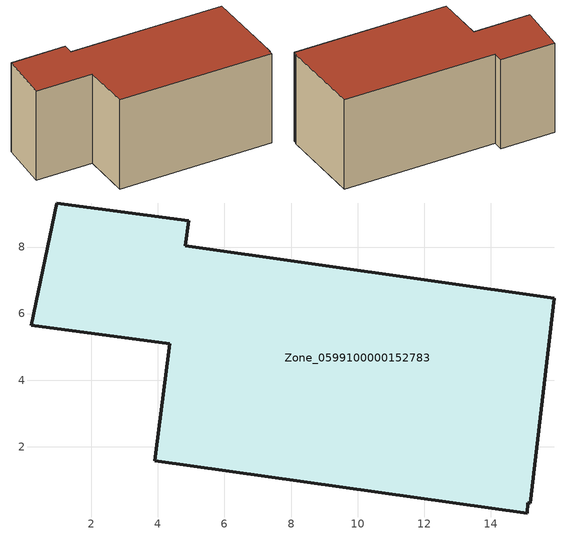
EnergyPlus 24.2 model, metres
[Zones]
Zone_0599100000152783
 floor ground (C_G): 15.12,0.31 15.1,0.01 3.91,1.57 4.35,5.09 0.19,5.65 0.95,9.32 4.93,8.79 4.82,8.04 15.91,6.46 15.19,0.3 z0
 wall outside (C_F): 0.95,9.32 0.19,5.65 4.35,5.09 3.91,1.57 15.1,0.01 15.12,0.31 15.19,0.3 15.91,6.46 4.82,8.04 4.93,8.79 0.95,9.32 z0:6.91
 roof outside (C_R): 15.19,0.3 15.91,6.46 4.82,8.04 4.93,8.79 0.95,9.32 0.19,5.65 4.35,5.09 3.91,1.57 15.1,0.01 15.12,0.31 z6.91
[BUILDING]
Pand.0599100000152783: North Axis=0; Terrain=City; Loads Convergence Tolerance Value=0.04; Temperature Convergence Tolerance Value=0.4; Solar Distribution=FullExterior; Maximum Number of Warmup Days=25; Minimum Number of Warmup Days=1
[Site:Location]
Rotterdam.The.Hague.AP_ZH_NLD Design_Conditions: Latitude=51.96; Longitude=4.45; Time Zone=1; Elevation=-4.5
[SITE:GROUNDTEMPERATURE:BUILDINGSURFACE]
18, 18, 18, 18, 18, 18, 18, 18, 18, 18, 18, 18
[MATERIAL] Thermal Absorptance=0.9; Solar Absorptance=0.7; Visible Absorptance=0.7
Name | Roughness | Thickness | Conductivity | Density | Specific Heat
G.D.1965 | MediumSmooth | 0.15 | 1 | 540 | 1210
F.D.1965 | Rough | 0.3 | 0.857143 | 1920 | 840
R.D.1965 | MediumRough | 0.2 | 0.08 | 1500 | 1000
[CONSTRUCTION]
C_G: G.D.1965
C_F: F.D.1965
C_R: R.D.1965
[ZONE]
Zone_0599100000152783: Type=1; Multiplier=1; Ceiling Height=Autocalculate; Volume=Autocalculate; Floor Area=autocalculate; Part of Total Floor Area=Yes
[ZONEINFILTRATION:DESIGNFLOWRATE]
Infil_Zone_0599100000152783: Zone or ZoneList or Space or SpaceList=Zone_0599100000152783; Schedule=AlwaysOn; Design Flow Rate Calculation Method=Flow/Area; Flow Rate per Floor Area=0.0042; Constant Term Coefficient=1; Temperature Term Coefficient=0; Velocity Term Coefficient=0; Velocity Squared Term Coefficient=0
[HVACTEMPLATE:ZONE:IDEALLOADSAIRSYSTEM]
Zone_0599100000152783: Maximum Heating Supply Air Temperature=50; Minimum Cooling Supply Air Temperature=13; Maximum Heating Supply Air Humidity Ratio=0.0156; Minimum Cooling Supply Air Humidity Ratio=0.0077; Heating Limit=NoLimit; Cooling Limit=NoLimit; Dehumidification Control Type=ConstantSensibleHeatRatio; Cooling Sensible Heat Ratio=0.7; Dehumidification Setpoint=60; Humidification Control Type=None; Humidification Setpoint=30; Outdoor Air Method=None; Outdoor Air Flow Rate per Person=0.00944; Outdoor Air Flow Rate per Zone Floor Area=0; Outdoor Air Flow Rate per Zone=0; Demand Controlled Ventilation Type=None; Outdoor Air Economizer Type=NoEconomizer; Heat Recovery Type=None; Sensible Heat Recovery Effectiveness=0.7; Latent Heat Recovery Effectiveness=0.65
[ZONECONTROL:THERMOSTAT]
ThermostatControl_Zone_0599100000152783: Zone or ZoneList=Zone_0599100000152783; Control Type Schedule=DualSetpointControlType; Control 1=Thermostat_Zone_0599100000152783; Temperature Difference Between Cutout And Setpoint=0
[THERMOSTATSETPOINT:DUALSETPOINT]
Thermostat_Zone_0599100000152783: Heating Setpoint Temperature Schedule=HeatingSetpoint_Zone_0599100000152783; Cooling Setpoint Temperature Schedule=CoolingSetpoint_Zone_0599100000152783
[SCHEDULE:COMPACT]
HeatingSetpoint_Zone_0599100000152783: Through: 12/31, For: AllDays, Until: 24:00, 21
CoolingSetpoint_Zone_0599100000152783: Through: 12/31, For: AllDays, Until: 24:00, 24
DualSetpointControlType: Through: 12/31, For: AllDays, Until: 24:00, 4
AlwaysOn: Through: 12/31, For: AllDays, Until: 24:00, 1
